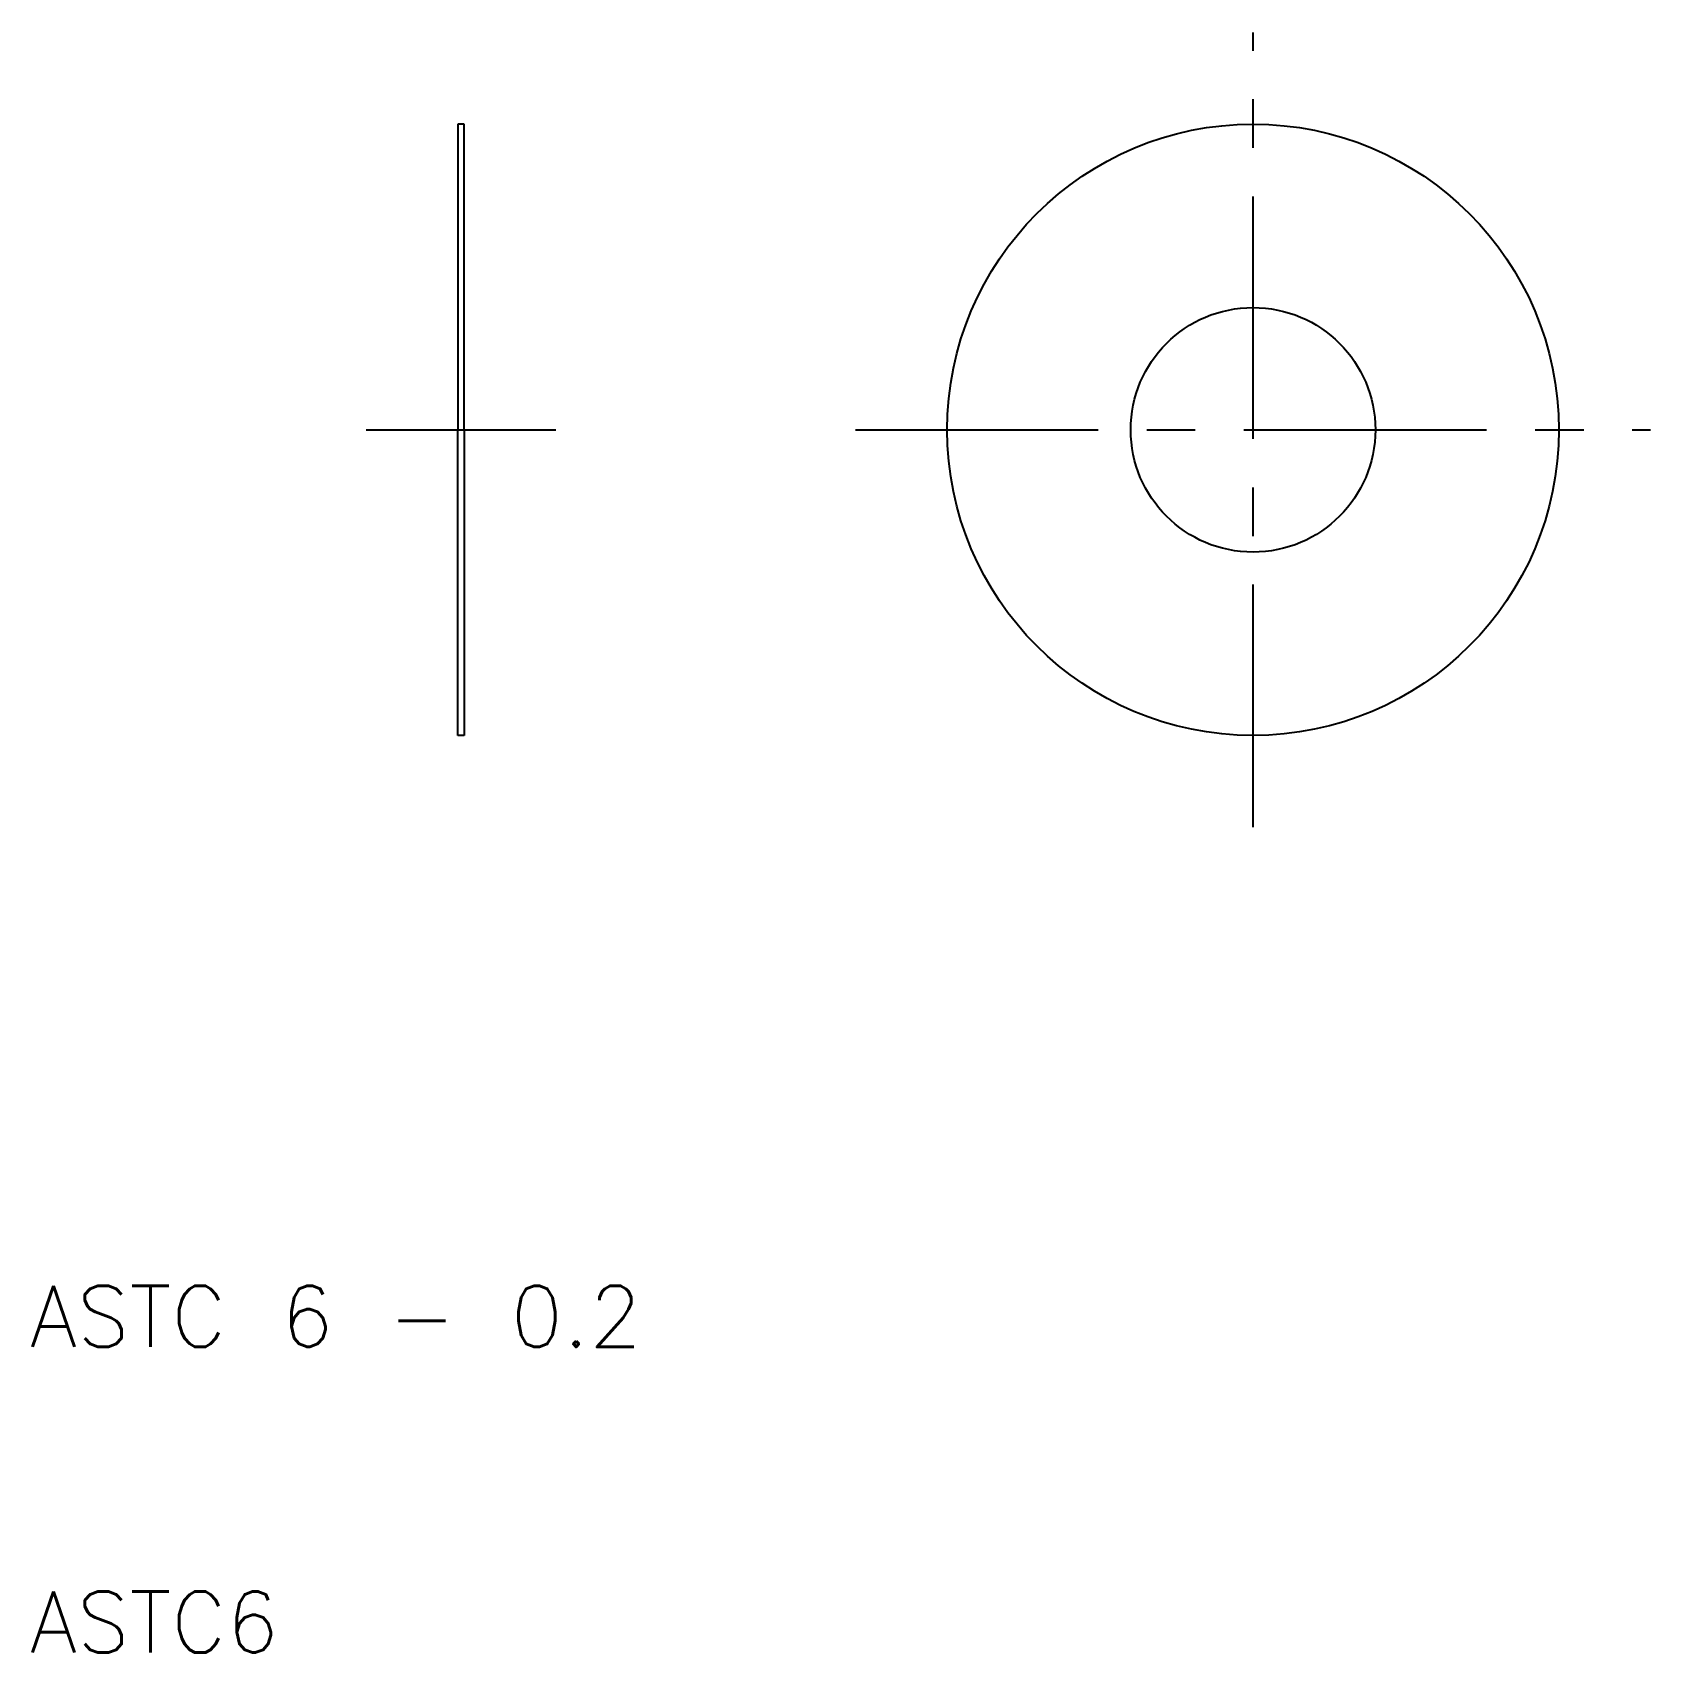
# Model space of a CAD drawing. Extents: x 10.1 to 63, y 10 to 63.
import ezdxf

# ---------------------------------------------------------------- set-up
doc = ezdxf.new("R2010")
doc.units = 0
doc.header["$LTSCALE"] = 0.25
doc.linetypes.add('CENTER', pattern=[50.8, 31.75, -6.35, 6.35, -6.35])
doc.layers.get('0').update_dxf_attribs({"linetype": 'CONTINUOUS'})
doc.layers.add('CENTER', color=1, linetype='CENTER')
doc.styles.get("Standard").update_dxf_attribs({"font": 'txt.shx', "bigfont": 'extfont.shx'})

msp = doc.modelspace()

# ---------------------------------------------------------------- linework, layer by layer
for p, q in [((24, 60), (24, 50)), ((24.2, 60), (24, 60)), ((24.2, 50), (24.2, 60)), ((24, 40), (24, 50)), ((24.2, 50), (24.2, 40)), ((24.2, 40), (24, 40))]:
    msp.add_line(p, q)
for radius in [10, 4]:
    msp.add_circle((50, 50), radius)
at = {"layer": 'CENTER', "color": 1, "linetype": 'CENTER'}
for p, q in [((50, 37), (50, 63)), ((21, 50), (27.2, 50)), ((37, 50), (63, 50))]:
    msp.add_line(p, q, dxfattribs=at)

# ---------------------------------------------------------------- texts
for s, p in [('ASTC 6 - 0.2', (10, 20)), ('ASTC6', (10, 10))]:
    msp.add_text(s, height=2).set_placement(p)

doc.saveas('drawing.dxf')
